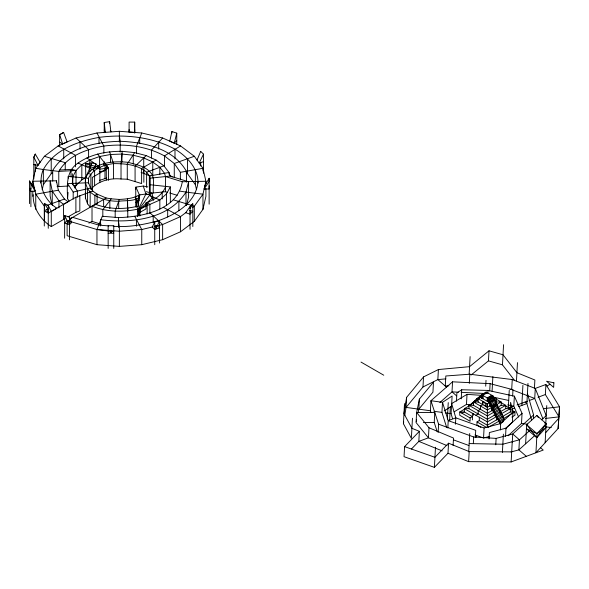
<?xml version="1.0" encoding="UTF-8"?>
<svg xmlns="http://www.w3.org/2000/svg" width="589" height="589" viewBox="0 0 589 589"><rect width="100%" height="100%" fill="white"/><g stroke="black" fill="none" stroke-linecap="round" stroke-linejoin="round"><path stroke-width="0.88" d="M29.45 203.61L29.472 180.97L34.28 187.722L35.016 190.969L30.915 191.594L29.465 188.458L31.07 188.215M30.9 206.746L30.922 184.099L35.016 190.969M33.816 178.946L33.816 157.189L35.266 154.06L40.081 162.299L37.917 165.318L33.816 164.684M35.259 171.355L35.266 164.221M129.094 132.253L129.094 122.078L134.69 122.114L134.69 132.459L129.094 132.024L129.094 129.573M134.69 133.143L134.69 122.114M171.914 133.195L171.914 131.531L176.766 133.158L176.759 144.217M473.549 403.325L473.549 401.661L475.853 400.336M487.346 426.996L487.346 403.98L478.15 398.672L480.447 397.347L480.447 395.683L484.283 393.467M480.447 397.347L481.596 398.009L481.596 394.689L486.197 392.031L493.096 396.014L493.096 397.671L494.245 399.997L495.393 400.66L495.393 402.316L496.542 402.979L496.542 404.643L497.69 405.306L497.69 406.97L493.096 409.627L493.707 410.864M482.752 398.672L482.744 395.352L482.752 398.672L482.744 395.352L479.299 398.341L478.15 397.678L478.15 399.335L476.383 400.866L476.678 400.608M490.792 406.638L490.792 403.318L489.643 402.655L491.948 400.498L494.245 399.997L495.393 400.66L495.393 402.316L490.792 404.974L491.94 405.637L496.542 404.643L497.69 405.306L493.096 407.963L490.792 406.638L490.792 403.318L479.299 396.684L479.299 398.341M502.292 414.604L501.143 413.942L501.143 412.278L496.542 414.936L495.393 414.273L495.393 412.609L491.948 410.629L491.94 405.637L496.542 402.979L496.542 404.643L491.94 407.301L491.94 410.621L487.346 413.287L473.541 405.313L468.947 405.313L468.947 408.633L487.346 419.258L494.245 415.274L497.698 417.262L502.292 414.604L502.292 416.261L503.617 418.941M497.69 405.306L494.819 406.307L493.096 407.963L493.096 409.627L494.245 410.29L494.245 411.947L496.542 416.6L494.245 415.274L494.245 410.29L498.846 407.632L497.698 406.97M496.542 416.6L496.542 414.936L496.542 419.913M44.293 226.014L44.33 203.352L47.842 208.83L44.315 210.855L48.276 213.152L56.846 208.219C44.234 200.231 37.107 183.716 43.358 169.514C54.49 149.51 77.704 141.338 98.996 137.392C124.765 133.998 151.822 136.773 174.992 149.15C187.081 156.512 198.132 168.049 198.037 183.054M48.254 228.311L48.291 205.649L51.28 211.429L51.28 226.574L65.026 218.637M64.621 238.206L64.68 215.515L69.539 217.135L71.615 222.546L69.502 224.659L64.643 223.047L67.117 220.558L96.957 229.526L113.758 231.713L108.155 230.373M69.48 239.826L69.539 217.135M118.463 227.472L118.544 217.613C142.509 216.907 177.687 210.111 182.295 181.743L205.907 181.257L205.907 183.93M412.462 418.249L411.365 438.363L403.421 423.727L404.51 403.612M534.429 388.225L534.878 380.001L516.921 372.69L503.021 354.777L489.003 350.808L469.558 366.667L438.4 369.546L423.535 376.916L406.616 397.339L406.071 407.397L404.746 415.562M406.616 397.339L403.966 413.669L411.917 428.306L419.368 431.325L404.591 446.631L404.039 456.689L434.387 467.349L448.001 453.258L448.546 443.2L469.183 451.594L511.694 451.888M430.942 412.455L430.397 410.776L418.845 409.171L432.937 392.164L433.489 382.099L419.39 399.114L418.845 409.171L418.109 412.742M419.368 431.325L418.823 441.382L411.431 449.039M417.991 409.053L406.071 407.397L422.983 386.973L423.535 376.916M419.39 399.114L416.629 412.499L428.983 427.769L428.439 437.826L418.823 441.382L442.162 450.879M430.397 410.776L430.942 400.719L452.558 381.819L490.107 383.667L512.99 389.704L512.636 396.102M437.237 431.752L434.226 422.519L434.778 412.462L416.629 412.499L416.084 422.556L428.439 437.826L447.036 445.637M438.4 369.546L437.855 379.603L446.631 387.209M434.387 467.349L435.485 447.235M438.157 432.436L438.606 424.205L430.942 400.719L442.501 402.331L452.109 396.044L451.557 406.101L444.172 410.938M446.58 427.216L441.949 412.388L442.501 402.331L448.222 420.649L447.824 427.96M447.36 419.081L448.251 402.626M449.591 420.656L450.342 406.94M452.558 381.819L452.006 391.876L439.85 402.508M452.551 418.676L451.078 413.655L451.623 403.598L467.025 394.365L482.001 395.374M453.103 445.387L453.501 438.069L428.983 427.769M456.46 401.131L456.909 392.9L461.717 389.763L488.023 390.433L514.359 396.161L522.053 413.382L521.501 423.439L508.123 435.757M455.466 424.235L455.812 417.837L451.623 403.598M461.216 398.9L461.717 389.763M454.156 411.807L466.473 404.422L467.025 394.365M469.161 373.986L470.11 356.61M469.3 383.358L469.801 374.214L512.246 379.552L535.276 388.416L545.907 384.484L559.55 406.8L558.107 428.527L535.946 452.764L536.984 433.644L546.165 423.601L536.829 415.503L526.662 424.684L525.616 443.811M468.726 451.807L469.727 433.519M540.533 447.743L543.22 450.077L511.142 461.945L468.63 461.651L469.183 451.594M473.335 443.384L473.681 436.979L438.606 424.205M475.33 437.656L475.728 430.338L448.222 420.649L455.812 417.837L484.084 427.953L500.687 423.557L512.931 412.116L510.604 402.361L510.207 409.679M485.704 386.163L486.021 380.376M474.962 434.94L483.54 438.01L484.084 427.953M471.097 375.024L488.458 360.866L489.003 350.808M487.869 393.172L488.023 390.433M489.709 390.978L490.107 383.667M489.047 438.952L489.393 432.554L505.995 428.159L522.053 413.382M492.08 391.31L492.875 376.68M495.769 444.783L496.122 438.385L512.717 433.99L533.605 414.987L527.427 393.511M514.705 380.597L502.469 364.834L503.566 344.72M500.341 429.955L500.687 423.557M502.395 452.448L503.389 434.159M505.546 436.39L505.995 428.159M508.307 407.765L509.249 390.389M512.246 379.552L511.694 389.609L509.949 389.388M512.931 412.116L512.378 422.173L505.296 428.799M514.359 396.161L513.814 406.219L518.614 416.983M511.142 461.945L512.239 441.831M512.275 442.221L512.717 433.99L519.446 439.821L518.894 449.878L526.33 456.328M516.472 380.921L517.473 362.633M521.825 405.446L522.914 385.331M527.98 383.454L526.883 403.568L531.572 419.891M533.406 418.646L533.605 414.987M545.554 418.426L559.005 416.865L545.362 394.542L545.907 384.484M545.708 424.794L546.754 405.593M545.127 442.729L546.165 423.601L544.575 422.924M558.107 428.527L559.55 406.8L543.411 408.678M69.119 201.077L67.588 198.78L68.059 192.412M167.18 192.228L165.502 191.712L165.502 176.567L164.493 173.284L159.825 167.232L152.765 162.012L143.731 157.933L133.261 155.224L121.967 154.06L110.518 154.495L99.6 156.519L89.837 160.002L81.827 164.736L76.025 170.457L72.786 176.803L72.292 183.422L77.387 191.086L77.387 197.322M91.074 165.318L85.839 177.149L85.515 163.838L92.002 162.903L96.088 163.683L94.483 167.872M156.1 160.068L146.168 155.577L134.653 152.603L122.225 151.321L121.025 163.911L121.025 178.997L127.268 179.211L141.61 183.569L141.61 168.425L156.1 160.068L163.867 165.811L169.006 172.467L170.118 176.082L188.59 181.773L188.59 196.932L186.433 205.539M403.421 423.727L403.715 421.915M416.268 421.665L416.637 419.883M171.892 131.561L169.787 141.154L174.27 143.142L176.759 140.646M204.155 189.01L204.876 185.771L209.073 178.268L209.139 181.508L204.155 189.01L209.139 189.003L209.124 185.763M67.117 223.238L67.117 235.718L96.957 244.685L119.361 246.386L141.758 244.685L162.63 239.694L180.558 231.749L194.311 221.398L202.962 209.345L202.962 194.193L205.907 181.257L202.962 168.321L194.311 156.269L180.558 145.925L162.63 137.981L141.758 132.989L119.361 131.288L96.957 132.989L76.084 137.981L58.156 145.925L44.403 156.269L35.76 168.321L32.807 181.257L32.807 186.61M51.28 226.574C40.656 219.741 32.564 207.512 33.198 194.694M42.209 189.695L43.358 184.659L43.358 169.514L35.76 168.321M198.037 181.272C196.52 202.137 176.509 214.241 158.699 220.61C143.922 224.681 128.527 227.553 113.162 226.228M202.962 209.345L205.907 196.417L205.907 188.392M135.455 189.025L135.919 187.103L143.26 186.043L147.883 186.927M138.989 200.937L139.394 194.944L135.919 187.103M174.27 143.142L176.766 133.158M185.999 205.48L185.999 192.102L188.59 181.773M141.758 132.989L136.434 146.293L136.434 153.42M476.177 437.171L476.67 435.551M139.659 194.797C133.57 198.427 126.282 199.075 119.361 199.443L115.186 211.142L115.186 217.385M90.478 166.878L92.002 162.903M104.452 161.85L103.318 164.81L106.962 165.634L108.501 168.056L108.501 180.381M137.318 201.571L139.91 194.782M186.279 212.283L180.558 216.59L162.63 224.534L154.804 226.404L157.418 225.778L159.545 220.374L159.575 243.051M197.028 160.061L200.709 151.336M93.334 170.346L95.087 166.297M97.583 168.645L98.304 167.026L85.515 163.838M104.989 170.081L106.992 165.678M148.708 194.503L149.577 192.544M137.414 216.656L137.414 211.311L139.394 194.944L145.881 194.002L149.967 194.79L153.545 200.267L151.933 193.133L146.182 191.697M37.917 165.318L33.867 157.197L35.318 154.068M96.957 244.685L96.957 229.526L102.28 216.251L118.544 217.613M203.507 173.225L203.507 154.134L199.192 163.072L203.507 161.636M159.575 220.396L154.723 222.016L152.22 227.052L154.745 229.533L159.575 227.891L157.418 225.778M122.225 151.321C106.823 151.152 90.89 154.082 78.072 163.072C65.799 170.943 67.094 186.131 67.588 198.78M74.81 187.979L76.025 185.594L81.827 179.881L86.2 177.296M127.268 179.211L127.268 164.066L134.653 152.603M145.476 203.102C154.009 200.164 162.38 195.29 165.723 186.411M139.902 215.927L139.902 208.793L159.84 200.032L166.488 193.84L170.354 186.912L150.026 184.725M85.368 178.055L85.42 182.862L87.577 188.738L90.169 192.021L90.169 207.129L87.577 203.846L85.42 197.97L85.368 178.055C92.944 162.306 113.044 160.62 128.417 162.373C135.669 164.625 143.731 165.656 149.341 171.266C155.842 176.788 152.603 185.66 153.324 192.949M190.048 208.558L192.824 203.86L192.824 226.515M546.165 423.601L536.77 437.679L526.441 428.726L536.984 433.644L545.951 427.636L536.77 437.679L526.662 424.684L536.984 433.644M190.033 229.32L190.033 206.665L192.824 203.86L189.982 206.651L185.712 212.725L190.033 214.16L192.824 211.355L189.879 210.376M43.358 184.659L51.214 173.703L52.605 172.658M46.825 211.017L47.275 211.642L48.173 211.127M100.572 225.977L100.572 219.734C130.331 223.378 168.351 219.756 185.999 192.102L202.962 194.193L194.311 206.238L192.375 207.703M149.967 194.79L137.414 211.311L147.677 204.287M119.361 199.443L111.211 198.824L102.825 209.677L102.825 216.811M162.63 137.981L151.535 150.04L151.535 158.051M545.672 432.665L558.659 418.47M448.546 443.2L434.94 457.292L404.591 446.631M90.875 189.305C98.142 180.801 110.239 177.878 121.025 178.997M146.168 155.577L135.08 166.267L135.08 181.36M485.049 393.113L486.197 392.031M491.948 401.33L494.245 399.997L494.245 398.341L493.096 397.671L491.948 395.352L487.346 398.009L491.948 407.301L496.542 402.979M529.555 430.692L519.446 439.821L502.844 444.216L469.175 443.576M541.6 419.81L546.209 415.65L535.276 388.416L534.731 398.481L542.867 418.735M534.429 435.853L518.894 449.878L511.031 451.962M152.183 198.125L137.414 211.311L145.881 194.002L143.26 186.043M486.772 393.194L487.346 392.694L482.752 395.352M180.558 145.925L164.441 155.908C146.043 145.829 124.441 143.502 103.855 146.05C86.693 149.091 68.015 155.511 58.775 171.414L58.775 186.558L68.376 186.021M90.169 192.021C98.127 198.721 108.457 201.342 118.713 201.261C125.531 200.334 133.401 201.46 139.365 197.506M138.665 213.085L145.947 208.962L145.947 204.508M546.99 386.016L550.038 384.242M59.636 142.207L62.64 143.944L67.117 141.956L63.59 132.422L59.629 134.712L59.636 145.778M63.627 132.444L59.666 134.734L62.64 143.944M106.145 167.467L108.501 168.056L92.333 177.392L92.333 189.717M51.28 211.414L75.893 197.205L92.826 191.057L97.104 194.12L106.189 198.007L111.211 198.824M67.993 216.921L75.893 212.364L79.839 210.914L79.839 195.776M106.189 198.007L69.458 219.211L72.683 217.363L98.996 225.153L108.729 225.889M88.924 223.128L92.017 221.346L101.168 224.299M135.764 202.469L138.901 200.658M149.127 194.753L151.933 193.133M479.299 396.684L482.369 394.91M480.455 396.345L478.15 397.678L478.15 401.992L482.744 404.643L482.744 401.33L482.752 404.65L487.346 407.301L489.643 405.976L493.096 407.963M478.916 397.899L475.853 399.666L477.002 400.329L477.002 398.672L480.064 396.898M477.767 398.893L474.705 400.667L474.697 402.324L474.705 400.667L475.838 401.323M471.252 403.656L473.549 402.324M475.08 401.772L468.947 405.313L487.346 415.937L505.752 405.313L505.752 408.633L499.612 412.175M468.954 405.644L472.783 403.436M468.954 405.976L464.353 408.633L464.353 411.954L472.4 416.6L470.103 417.925L459.751 411.954L459.751 415.267L470.103 421.245L470.103 417.925M464.353 409.296L459.751 411.954L464.353 411.954L462.056 413.279M491.948 395.352L487.346 398.009L487.346 401.323L487.346 398.009L489.65 402.655L489.643 400.991L488.495 400.329L488.495 398.672L481.596 394.689L481.596 398.009M488.495 398.672L493.096 396.014L490.792 398.171L488.495 398.672L488.495 401.992M488.495 400.329L493.096 397.678L488.495 400.329L489.643 400.991L494.245 398.341M482.744 404.643L480.44 405.976L480.44 409.296L478.143 410.621L478.143 413.942L475.853 415.267M487.346 403.98L496.549 398.672L496.549 401.992L501.158 401.992L501.158 405.313L498.854 406.638M490.792 403.318L495.393 400.66M480.977 427.526L477.002 425.229L477.002 421.908L479.299 420.583L487.346 425.229L497.315 419.471M499.995 411.615L499.995 409.959L495.393 412.609L495.393 414.273L499.995 411.615L501.143 412.278L501.143 413.942L499.995 411.615L499.995 409.959L498.846 409.296L498.846 407.632M501.909 416.821L510.339 411.954L514.941 411.954L514.941 415.267L511.878 417.041M498.846 419.582L503.44 416.931L503.44 418.588L504.596 419.25L499.995 421.908L498.839 421.245L498.846 419.582L497.69 418.919L497.698 417.262M488.112 427.437L514.941 411.954L510.162 409.193M499.995 423.565L499.995 421.908L499.995 423.565L503.44 421.577M63.538 219.498L63.538 204.339L67.993 201.784L64.444 199.038L58.355 190.225L56.419 180.801L32.807 181.257L35.76 194.193L35.76 209.345M92.017 221.346L92.017 206.187L95.425 204.236C108.921 209.47 123.962 209.507 137.929 206.202M422.983 386.973L437.855 379.603L445.866 378.86M155.783 227.501C154.384 228.657 158.213 228.223 156.343 227.457M110.467 231.867C109.053 233.001 112.889 232.603 111.026 231.823M67.477 222.568C66.071 223.71 69.9 223.305 68.037 222.524M64.444 199.038L46.958 205.399M194.311 156.269L174.27 163.506L164.441 155.908L164.441 166.599M163.867 165.811L146.617 172.187C137.554 164.471 124.942 163.624 113.515 163.609C103.745 164.861 92.753 168.682 88.475 178.364L88.475 183.687M508.682 408.118L513.814 406.219L507.666 404.886M517.039 405.026L527.516 401.146M529.121 400.557L534.731 398.481L512.548 389.94M538 397.266L545.362 394.542M512.216 409.002L514.653 408.096M518.637 406.624L526.883 403.568L525.116 402.037M99.46 180.374L106.742 178.077M478.143 399.335L477.002 398.672L478.437 398.171M483.54 438.01L489.658 436.39M190.026 211.208L190.564 210.796L190.019 210.383M190.026 212.717L190.541 212.202M153.066 226.817L141.758 229.526L119.361 231.227L96.957 229.526M90.5 188.068L88.564 182.73L67.588 183.621L73.191 192.051L90.5 188.068L92.826 191.057M98.282 167.077L99.217 168.461M58.355 190.225L35.76 194.193L44.403 206.238L44.403 221.398M202.962 171.001L202.962 168.321L180.367 172.319L174.27 163.506L174.27 177.76M99.6 171.664L105.483 170.574M92.017 206.187C106.616 212.055 122.924 212.312 138.172 209.088M104.224 132.658L104.224 122.49L109.65 121.68L110.923 131.929L110.276 130.537M99.666 169.161L108.501 168.056M146.617 187.331L146.617 172.187L149.422 176.001L150.217 178.172L170.118 176.082M169.006 174.248L169.006 172.467L149.422 176.001L149.422 191.094L150.217 193.266L165.502 191.712M469.801 374.214L445.829 375.988L445.284 386.045L448.833 385.78M59.798 170.037L71.696 169.36L76.025 170.457L76.025 185.594L73.515 185.734M423.336 422.541L434.226 422.519M108.155 233.251L113.758 233.251M478.15 401.992L473.541 401.992L487.346 409.966L501.158 401.992L496.556 399.335M501.158 405.313L505.752 405.313L499.612 401.772M468.947 408.633L464.353 408.633L487.346 421.908L510.339 408.633L510.339 411.954M505.752 408.633L510.339 408.633L505.951 406.093M458.419 392.193L452.006 391.876L456.585 395.845M461.165 392.326L484.062 393.452M473.681 436.979L496.122 438.385M466.473 404.422L470.883 404.717M43.358 169.514L58.775 171.414L76.025 170.457L70.997 170.722L70.997 176.972M433.953 411.277L441.949 412.388M445.269 412.845L451.078 413.655M521.501 423.439L527.722 424.308M545.34 426.753L551.297 427.585M179.939 191.131L185.999 192.102M57.045 186.279L58.775 186.558M492.647 397.008L508.705 400.446M68.214 221.052C65.629 220.838 68.913 222.804 68.368 221.125M85.383 165.605L97.884 168.719L97.884 165.84M87.982 173.483L90.875 174.211L90.875 188.414M141.11 172.4L150.298 176.045M44.403 156.269L65.254 162.697L65.254 169.823M173.46 199.848L194.311 206.238L194.311 221.398M488.458 360.866L502.469 364.834M165.502 176.567L182.295 181.743M169.698 193.001L177.26 195.334M453.456 439.873L468.859 445.483M448.001 453.258L468.63 461.651M145.947 193.818L147.522 194.517M149.878 195.555L159.84 200.032L159.84 208.955M71.615 222.546L67.117 220.558L64.68 215.515M78.072 163.072L94.615 170.427L94.615 185.52M58.156 145.925L75.429 155.246L75.429 166.827M163.286 207.299L180.558 216.59L180.558 231.749M492.941 396.588L496.549 398.672M496.056 401.713L496.549 401.992M480.447 395.683L481.596 396.345L480.447 395.683L480.447 397.347M498.846 409.296L499.995 409.959M477.002 398.672L478.15 399.335L472.4 402.655L473.549 403.318M493.096 409.627L494.245 410.29M503.44 416.924L502.292 416.261L497.698 418.919L499.347 422.269M477.002 421.908L486.551 427.423M361.005 362.073L383.756 375.208M44.33 203.352L48.327 205.627M86.885 157.859L99.858 167.269L99.858 182.362M138.15 195.636L139.431 196.593M186.109 172.658L187.501 173.703L195.357 184.659L196.505 189.695M169.352 174.852L172.165 177.024M51.898 204.538L50.124 195.901L50.124 180.742L52.252 191.101L58.952 200.797L63.538 204.339M76.084 137.981L88.593 149.569L88.593 157.587M150.121 212.975L162.63 224.534L162.63 239.694M154.723 222.016L154.745 244.693M200.665 151.351L203.507 154.134M483.738 401.897L485.292 403.634L485.292 406.115M97.619 154.031L106.3 164.964L106.3 180.057M536.829 415.503L538.346 417.527M135.095 197.006L136.552 199.229L138.783 206.04M96.957 132.989L103.855 146.05L103.855 153.177M134.859 216.494L141.758 229.526L141.758 244.685M497.249 406.071L498.309 408.206M490.792 404.974L500.422 424.441M104.224 122.49L105.321 132.356L104.224 129.985M29.472 180.97L30.974 184.092M109.635 151.807L113.515 163.609L113.515 178.703M119.361 135.845L120.252 141.286L120.171 152.058M118.463 221.228L119.361 226.699L119.361 246.386M71.696 169.36L71.887 170.67M127.504 198.824L127.798 210.84M88.564 182.73L88.475 178.364L68.133 176.347L68.133 178.128M85.368 193.155L85.42 197.97M489.643 400.991L489.65 405.976M491.94 405.637L491.94 410.621M486.86 403.701L486.86 407.021M479.299 417.262L479.299 420.583M473.556 401.661L473.541 405.313M473.541 413.611L473.541 415.267M472.4 413.279L472.4 419.92M209.124 178.268L209.139 204.162M200.709 162.402L200.709 165.965M195.357 169.514L195.357 184.659M187.501 158.559L187.501 173.703M186.463 182.111L186.463 171.414C173.527 148.413 144.644 142.251 120.252 141.286C95.558 141.89 66.564 147.751 52.715 170.412L52.715 181.11M180.367 172.319L180.367 179.446M178.872 201.688L178.872 210.604M174.992 149.15L174.992 158.949M170.354 186.912L170.354 202.064M167.681 209.89L167.681 217.017M166.488 193.84L166.488 205.436M162.203 192.713L162.203 198.949M159.825 167.232L159.825 174.359M158.699 141.934L158.699 149.061M153.199 216.134L153.199 222.377M152.765 162.012L152.765 175.375M150.217 178.172L150.217 193.266M149.871 213.328L149.871 204.412L147.147 202.366L147.147 213.954M149.341 175.721L149.341 186.418M143.841 167.121L143.841 182.281M143.731 157.933L143.731 167.725M143.731 169.507L143.731 173.07M140.072 208.661L140.072 212.231M139.726 137.392L139.726 143.628M138.989 209.574L138.989 215.839M138.783 209.61L138.783 215.846M136.552 199.229L136.552 207.247M136.412 219.999L136.412 226.242M135.764 189.106L135.764 206.864M134.69 129.58L134.69 132.459M133.261 155.224L133.261 164.132M127.732 208.116L127.798 217.083M127.548 200.68L127.548 207.807M121.967 154.06L121.967 162.078M119.361 131.288L119.361 142.082M118.713 201.261L118.713 208.388M113.758 248.411L113.758 225.727L108.155 225.727L108.155 248.411M110.518 154.495L110.518 162.512M109.841 200.599L109.841 208.616M109.635 121.651L109.635 123.315M104.982 163.3L104.982 178.408M103.635 199.48L103.635 206.614M99.6 156.519L99.6 168.101M98.996 137.392L98.996 143.628M97.104 203.919L97.104 194.12L94.881 195.393L94.881 205.2M89.837 160.002L89.837 171.583M87.577 188.738L87.577 203.846M81.827 164.736L81.827 179.881M80.016 141.934L80.016 149.061M75.893 197.205L75.893 212.364M73.191 192.051L73.191 199.185M72.786 176.803L72.786 184.821M72.337 173.74L72.337 177.304M63.722 149.15L63.722 158.949M58.952 200.797L58.952 207.932M56.419 180.801L56.419 182.583M52.252 191.101L52.252 205.37M51.214 158.559L51.214 173.703M40.678 181.272L40.678 183.054M32.807 191.064L32.807 196.417M553.888 382.813L553.645 387.371L546.57 381.23L553.888 382.813M155.444 226.25C156.534 227.958 157.484 224.976 155.444 226.25M46.752 209.603C47.827 211.326 48.806 208.351 46.752 209.603M110.128 230.608C111.196 232.324 112.175 229.349 110.128 230.608"/></g></svg>
